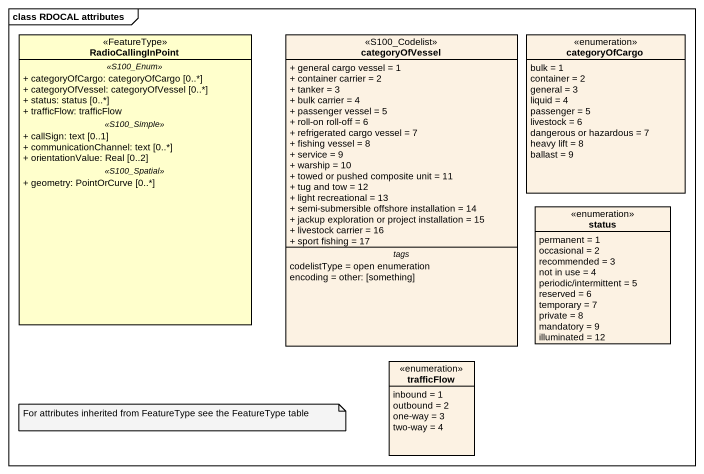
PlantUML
@startuml
mainframe class RDOCAL attributes
hide circle
hide empty members
skinparam classAttributeIconSize 0
class RadioCallingInPoint <<FeatureType>> {
  .. <<S100_Enum>> ..
  + categoryOfCargo: categoryOfCargo [0..*]
  + categoryOfVessel: categoryOfVessel [0..*]
  + status: status [0..*]
  + trafficFlow: trafficFlow
  .. <<S100_Simple>> ..
  + callSign: text [0..1]
  + communicationChannel: text [0..*]
  + orientationValue: Real [0..2]
  .. <<S100_Spatial>> ..
  + geometry: PointOrCurve [0..*]
}
class categoryOfVessel <<S100_Codelist>> #FCF2E3 {
  + general cargo vessel = 1
  + container carrier = 2
  + tanker = 3
  + bulk carrier = 4
  + passenger vessel = 5
  + roll-on roll-off = 6
  + refrigerated cargo vessel = 7
  + fishing vessel = 8
  + service = 9
  + warship = 10
  + towed or pushed composite unit = 11
  + tug and tow = 12
  + light recreational = 13
  + semi-submersible offshore installation = 14
  + jackup exploration or project installation = 15
  + livestock carrier = 16
  + sport fishing = 17
  -- tags --
  codelistType = open enumeration
  encoding = other: [something]
}
enum categoryOfCargo #FCF2E3 {
  bulk = 1
  container = 2
  general = 3
  liquid = 4
  passenger = 5
  livestock = 6
  dangerous or hazardous = 7
  heavy lift = 8
  ballast = 9
}
enum status #FCF2E3 {
  permanent = 1
  occasional = 2
  recommended = 3
  not in use = 4
  periodic/intermittent = 5
  reserved = 6
  temporary = 7
  private = 8
  mandatory = 9
  illuminated = 12
}
enum trafficFlow #FCF2E3 {
  inbound = 1
  outbound = 2
  one-way = 3
  two-way = 4
}
note as N1
  For attributes inherited from FeatureType see the FeatureType table
end note
@enduml
